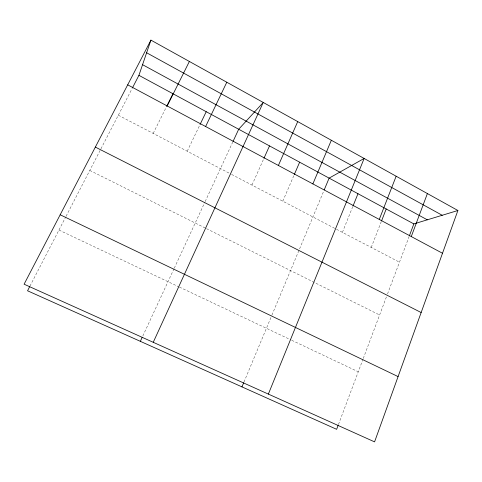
<?xml version="1.0" encoding="UTF-8"?>
<svg xmlns="http://www.w3.org/2000/svg" width="482" height="482" viewBox="0 0 482 482"><rect width="100%" height="100%" fill="white"/><g stroke="black" fill="none" stroke-linecap="round" stroke-linejoin="round"><path stroke-width="0.36" stroke-dasharray="2.41 1.81" d="M338.472 424.467L363.012 359.18M363.271 358.481L386.474 296.749M387.528 293.942L409.146 236.445M371.236 247.435L381.31 221.563M342.395 232.354L352.685 206.826M243.982 382.057L271.649 315.782M271.938 315.083L323.627 191.294M282.783 201.187L294.02 175.189M251.966 185.076L263.66 158.964M142.835 335.972L173.948 268.872M174.261 268.197L204.856 202.217M205.169 201.542L232.716 142.142M187.215 151.221L200.096 124.428M153.18 133.424L166.26 107.185M29.968 286.103L65.727 216.93M66.07 216.273L132.056 88.622M58.949 230.047L178.75 286.772M179.425 287.091L291.08 339.961M291.749 340.274L358.277 371.779M89.773 170.417L205.826 228.311M206.489 228.643L379.611 315.005M118.319 115.198L230.956 174.092M231.613 174.43L335.846 228.932M336.502 229.275L399.464 262.19"/><path stroke-width="0.72" d="M132.399 87.959L138.924 75.337L150.926 40.127L457.9 210.495L374.574 441.874L24.1 284.205L150.926 40.127M338.207 425.16L336.647 429.317L27.552 290.779L29.625 286.772M409.405 235.746L413.851 223.913L457.9 210.495M411.273 236.554L427.389 193.565M381.581 220.864L386.209 208.977M379.274 219.437L396.15 176.225M352.969 206.133L357.975 193.716M268.36 394.089L364.139 158.458L329.122 178.123L324.205 189.908M241.964 386.877L243.693 382.744M312.866 183.907L331.339 140.256M294.315 174.508L299.641 162.193M278.391 165.459L297.719 121.597M263.967 158.277L269.504 145.907M153.246 342.304L263.244 102.461L238.692 129.254L233.029 141.461M140.346 341.334L142.208 337.31M205.621 126.525L226.793 82.235M200.096 124.428L206.218 111.697M166.597 106.516L172.966 93.731M167.194 105.962L189.372 61.467M60.178 214.779L398.084 376.587M95.346 147.088L421.154 312.535M127.7 84.832L442.5 253.261M138.924 75.337L413.851 223.913M142.558 64.684L427.293 219.822M146.618 52.761L442.229 215.273"/></g></svg>
